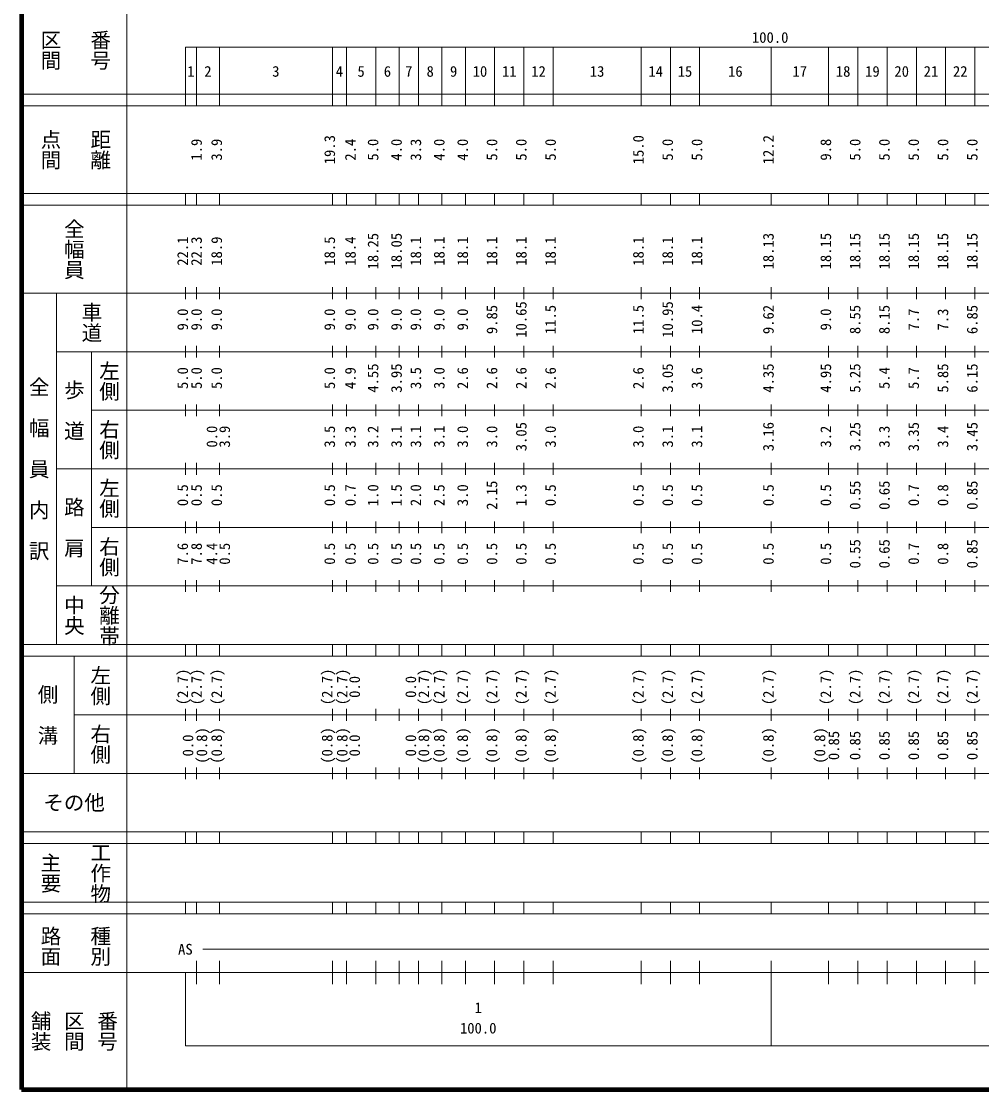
# Model space of a CAD drawing. Units: millimetres on the paper, enlarged 1000 times. Extents: x 40000 to 680000, y 20000 to 380000.
# Drawn here: x 40000 to 203948, y 20000 to 202409 of the extents above; entities that cross this region are included whole.
import ezdxf
from ezdxf.enums import TextEntityAlignment as Align

# ---------------------------------------------------------------- set-up
doc = ezdxf.new("R2010")
doc.units = ezdxf.units.MM
doc.header["$LTSCALE"] = 1000
doc.layers.add('M-TTL', color=2, linetype='Continuous', lineweight=140)
doc.layers.add('M-TTL-BAND', color=7, linetype='Continuous', lineweight=13)
doc.styles.add('@ＭＳ ゴシック', font='')
doc.styles.add('ＭＳ ゴシック', font='')
doc.styles.get('@ＭＳ ゴシック').set_extended_font_data('@MS Gothic')
doc.styles.get('ＭＳ ゴシック').set_extended_font_data('MS Gothic')

msp = doc.modelspace()

# ---------------------------------------------------------------- linework, layer by layer
at = {"layer": 'M-TTL'}
for p, q in [((40000, 380000), (40000, 20000)), ((40000, 20000), (680000, 20000))]:
    msp.add_line(p, q, dxfattribs=at)
at = {"layer": 'M-TTL-BAND'}
for p, q in [((58000, 370000), (58000, 20000)), ((68000, 198000), (579000, 198000)), ((68000, 198000), (68000, 188000)), ((69900, 188000), (69900, 198000)), ((73800, 188000), (73800, 198000)), ((93100, 188000), (93100, 198000)), ((95500, 188000), (95500, 198000)), ((100500, 188000), (100500, 198000)), ((104500, 188000), (104500, 198000)), ((107800, 188000), (107800, 198000)), ((111800, 188000), (111800, 198000)), ((115800, 188000), (115800, 198000)), ((120800, 188000), (120800, 198000)), ((125800, 188000), (125800, 198000)), ((130800, 188000), (130800, 198000)), ((145800, 188000), (145800, 198000)), ((150800, 188000), (150800, 198000)), ((155800, 188000), (155800, 198000)), ((168000, 188000), (168000, 198000)), ((177800, 188000), (177800, 198000)), ((182800, 188000), (182800, 198000)), ((187800, 188000), (187800, 198000)), ((192800, 188000), (192800, 198000)), ((197800, 188000), (197800, 198000)), ((202800, 188000), (202800, 198000)), ((40000, 190000), (579000, 190000)), ((40000, 188000), (579000, 188000)), ((40000, 173000), (579000, 173000)), ((68000, 171000), (68000, 173000)), ((69900, 171000), (69900, 173000)), ((73800, 171000), (73800, 173000)), ((93100, 171000), (93100, 173000)), ((95500, 171000), (95500, 173000)), ((100500, 171000), (100500, 173000)), ((104500, 171000), (104500, 173000)), ((107800, 171000), (107800, 173000)), ((111800, 171000), (111800, 173000)), ((115800, 171000), (115800, 173000)), ((120800, 171000), (120800, 173000)), ((125800, 171000), (125800, 173000)), ((130800, 171000), (130800, 173000)), ((145800, 171000), (145800, 173000)), ((150800, 171000), (150800, 173000)), ((155800, 171000), (155800, 173000)), ((168000, 171000), (168000, 173000)), ((177800, 171000), (177800, 173000)), ((182800, 171000), (182800, 173000)), ((187800, 171000), (187800, 173000)), ((192800, 171000), (192800, 173000)), ((197800, 171000), (197800, 173000)), ((202800, 171000), (202800, 173000)), ((40000, 171000), (579000, 171000)), ((68000, 155000), (68000, 157000)), ((69900, 155000), (69900, 157000)), ((73800, 155000), (73800, 157000)), ((93100, 155000), (93100, 157000)), ((95500, 155000), (95500, 157000)), ((100500, 155000), (100500, 157000)), ((104500, 155000), (104500, 157000)), ((107800, 155000), (107800, 157000)), ((111800, 155000), (111800, 157000)), ((115800, 155000), (115800, 157000)), ((120800, 155000), (120800, 157000)), ((125800, 155000), (125800, 157000)), ((130800, 155000), (130800, 157000)), ((145800, 155000), (145800, 157000)), ((150800, 155000), (150800, 157000)), ((155800, 155000), (155800, 157000)), ((168000, 155000), (168000, 157000)), ((177800, 155000), (177800, 157000)), ((182800, 155000), (182800, 157000)), ((187800, 155000), (187800, 157000)), ((192800, 155000), (192800, 157000)), ((197800, 155000), (197800, 157000)), ((202800, 155000), (202800, 157000)), ((40000, 156000), (579000, 156000)), ((46000, 96000), (46000, 156000)), ((46000, 146000), (579000, 146000)), ((52000, 146000), (52000, 106000)), ((68000, 145000), (68000, 147000)), ((69900, 145000), (69900, 147000)), ((73800, 145000), (73800, 147000)), ((93100, 145000), (93100, 147000)), ((95500, 145000), (95500, 147000)), ((100500, 145000), (100500, 147000)), ((104500, 145000), (104500, 147000)), ((107800, 145000), (107800, 147000)), ((111800, 145000), (111800, 147000)), ((115800, 145000), (115800, 147000)), ((120800, 145000), (120800, 147000)), ((125800, 145000), (125800, 147000)), ((130800, 145000), (130800, 147000)), ((145800, 145000), (145800, 147000)), ((150800, 145000), (150800, 147000)), ((155800, 145000), (155800, 147000)), ((168000, 145000), (168000, 147000)), ((177800, 145000), (177800, 147000)), ((182800, 145000), (182800, 147000)), ((187800, 145000), (187800, 147000)), ((192800, 145000), (192800, 147000)), ((197800, 145000), (197800, 147000)), ((202800, 145000), (202800, 147000)), ((68000, 135000), (68000, 137000)), ((69900, 135000), (69900, 137000)), ((73800, 135000), (73800, 137000)), ((93100, 135000), (93100, 137000)), ((95500, 135000), (95500, 137000)), ((100500, 135000), (100500, 137000)), ((104500, 135000), (104500, 137000)), ((107800, 135000), (107800, 137000)), ((111800, 135000), (111800, 137000)), ((115800, 135000), (115800, 137000)), ((120800, 135000), (120800, 137000)), ((125800, 135000), (125800, 137000)), ((130800, 135000), (130800, 137000)), ((145800, 135000), (145800, 137000)), ((150800, 135000), (150800, 137000)), ((155800, 135000), (155800, 137000)), ((168000, 135000), (168000, 137000)), ((177800, 135000), (177800, 137000)), ((182800, 135000), (182800, 137000)), ((187800, 135000), (187800, 137000)), ((192800, 135000), (192800, 137000)), ((197800, 135000), (197800, 137000)), ((202800, 135000), (202800, 137000)), ((52000, 136000), (579000, 136000)), ((46000, 126000), (579000, 126000)), ((68000, 125000), (68000, 127000)), ((69900, 125000), (69900, 127000)), ((73800, 125000), (73800, 127000)), ((93100, 125000), (93100, 127000)), ((95500, 125000), (95500, 127000)), ((100500, 125000), (100500, 127000)), ((104500, 125000), (104500, 127000)), ((107800, 125000), (107800, 127000)), ((111800, 125000), (111800, 127000)), ((115800, 125000), (115800, 127000)), ((120800, 125000), (120800, 127000)), ((125800, 125000), (125800, 127000)), ((130800, 125000), (130800, 127000)), ((145800, 125000), (145800, 127000)), ((150800, 125000), (150800, 127000)), ((155800, 125000), (155800, 127000)), ((168000, 125000), (168000, 127000)), ((177800, 125000), (177800, 127000)), ((182800, 125000), (182800, 127000)), ((187800, 125000), (187800, 127000)), ((192800, 125000), (192800, 127000)), ((197800, 125000), (197800, 127000)), ((202800, 125000), (202800, 127000)), ((68000, 115000), (68000, 117000)), ((69900, 115000), (69900, 117000)), ((73800, 115000), (73800, 117000)), ((93100, 115000), (93100, 117000)), ((95500, 115000), (95500, 117000)), ((100500, 115000), (100500, 117000)), ((104500, 115000), (104500, 117000)), ((107800, 115000), (107800, 117000)), ((111800, 115000), (111800, 117000)), ((115800, 115000), (115800, 117000)), ((120800, 115000), (120800, 117000)), ((125800, 115000), (125800, 117000)), ((130800, 115000), (130800, 117000)), ((145800, 115000), (145800, 117000)), ((150800, 115000), (150800, 117000)), ((155800, 115000), (155800, 117000)), ((168000, 115000), (168000, 117000)), ((177800, 115000), (177800, 117000)), ((182800, 115000), (182800, 117000)), ((187800, 115000), (187800, 117000)), ((192800, 115000), (192800, 117000)), ((197800, 115000), (197800, 117000)), ((202800, 115000), (202800, 117000)), ((52000, 116000), (579000, 116000)), ((46000, 106000), (579000, 106000)), ((68000, 105000), (68000, 107000)), ((69900, 105000), (69900, 107000)), ((73800, 105000), (73800, 107000)), ((93100, 105000), (93100, 107000)), ((95500, 105000), (95500, 107000)), ((100500, 105000), (100500, 107000)), ((104500, 105000), (104500, 107000)), ((107800, 105000), (107800, 107000)), ((111800, 105000), (111800, 107000)), ((115800, 105000), (115800, 107000)), ((120800, 105000), (120800, 107000)), ((125800, 105000), (125800, 107000)), ((130800, 105000), (130800, 107000)), ((145800, 105000), (145800, 107000)), ((150800, 105000), (150800, 107000)), ((155800, 105000), (155800, 107000)), ((168000, 105000), (168000, 107000)), ((177800, 105000), (177800, 107000)), ((182800, 105000), (182800, 107000)), ((187800, 105000), (187800, 107000)), ((192800, 105000), (192800, 107000)), ((197800, 105000), (197800, 107000)), ((202800, 105000), (202800, 107000)), ((40000, 96000), (579000, 96000)), ((68000, 94000), (68000, 96000)), ((69900, 94000), (69900, 96000)), ((73800, 94000), (73800, 96000)), ((93100, 94000), (93100, 96000)), ((95500, 94000), (95500, 96000)), ((100500, 94000), (100500, 96000)), ((104500, 94000), (104500, 96000)), ((107800, 94000), (107800, 96000)), ((111800, 94000), (111800, 96000)), ((115800, 94000), (115800, 96000)), ((120800, 94000), (120800, 96000)), ((125800, 94000), (125800, 96000)), ((130800, 94000), (130800, 96000)), ((145800, 94000), (145800, 96000)), ((150800, 94000), (150800, 96000)), ((155800, 94000), (155800, 96000)), ((168000, 94000), (168000, 96000)), ((177800, 94000), (177800, 96000)), ((182800, 94000), (182800, 96000)), ((187800, 94000), (187800, 96000)), ((192800, 94000), (192800, 96000)), ((197800, 94000), (197800, 96000)), ((202800, 94000), (202800, 96000)), ((40000, 94000), (579000, 94000)), ((49000, 94000), (49000, 74000)), ((49000, 84000), (579000, 84000)), ((68000, 83000), (68000, 85000)), ((69900, 83000), (69900, 85000)), ((73800, 83000), (73800, 85000)), ((93100, 83000), (93100, 85000)), ((95500, 83000), (95500, 85000)), ((100500, 83000), (100500, 85000)), ((104500, 83000), (104500, 85000)), ((107800, 83000), (107800, 85000)), ((111800, 83000), (111800, 85000)), ((115800, 83000), (115800, 85000)), ((120800, 83000), (120800, 85000)), ((125800, 83000), (125800, 85000)), ((130800, 83000), (130800, 85000)), ((145800, 83000), (145800, 85000)), ((150800, 83000), (150800, 85000)), ((155800, 83000), (155800, 85000)), ((168000, 83000), (168000, 85000)), ((177800, 83000), (177800, 85000)), ((182800, 83000), (182800, 85000)), ((187800, 83000), (187800, 85000)), ((192800, 83000), (192800, 85000)), ((197800, 83000), (197800, 85000)), ((202800, 83000), (202800, 85000)), ((68000, 73000), (68000, 75000)), ((69900, 73000), (69900, 75000)), ((73800, 73000), (73800, 75000)), ((93100, 73000), (93100, 75000)), ((95500, 73000), (95500, 75000)), ((100500, 73000), (100500, 75000)), ((104500, 73000), (104500, 75000)), ((107800, 73000), (107800, 75000)), ((111800, 73000), (111800, 75000)), ((115800, 73000), (115800, 75000)), ((120800, 73000), (120800, 75000)), ((125800, 73000), (125800, 75000)), ((130800, 73000), (130800, 75000)), ((145800, 73000), (145800, 75000)), ((150800, 73000), (150800, 75000)), ((155800, 73000), (155800, 75000)), ((168000, 73000), (168000, 75000)), ((177800, 73000), (177800, 75000)), ((182800, 73000), (182800, 75000)), ((187800, 73000), (187800, 75000)), ((192800, 73000), (192800, 75000)), ((197800, 73000), (197800, 75000)), ((202800, 73000), (202800, 75000)), ((40000, 74000), (579000, 74000)), ((40000, 64000), (579000, 64000)), ((68000, 62000), (68000, 64000)), ((69900, 62000), (69900, 64000)), ((73800, 62000), (73800, 64000)), ((93100, 62000), (93100, 64000)), ((95500, 62000), (95500, 64000)), ((100500, 62000), (100500, 64000)), ((104500, 62000), (104500, 64000)), ((107800, 62000), (107800, 64000)), ((111800, 62000), (111800, 64000)), ((115800, 62000), (115800, 64000)), ((120800, 62000), (120800, 64000)), ((125800, 62000), (125800, 64000)), ((130800, 62000), (130800, 64000)), ((145800, 62000), (145800, 64000)), ((150800, 62000), (150800, 64000)), ((155800, 62000), (155800, 64000)), ((168000, 62000), (168000, 64000)), ((177800, 62000), (177800, 64000)), ((182800, 62000), (182800, 64000)), ((187800, 62000), (187800, 64000)), ((192800, 62000), (192800, 64000)), ((197800, 62000), (197800, 64000)), ((202800, 62000), (202800, 64000)), ((40000, 62000), (579000, 62000)), ((40000, 52000), (579000, 52000)), ((68000, 50000), (68000, 52000)), ((69900, 50000), (69900, 52000)), ((73800, 50000), (73800, 52000)), ((93100, 50000), (93100, 52000)), ((95500, 50000), (95500, 52000)), ((100500, 50000), (100500, 52000)), ((104500, 50000), (104500, 52000)), ((107800, 50000), (107800, 52000)), ((111800, 50000), (111800, 52000)), ((115800, 50000), (115800, 52000)), ((120800, 50000), (120800, 52000)), ((125800, 50000), (125800, 52000)), ((130800, 50000), (130800, 52000)), ((145800, 50000), (145800, 52000)), ((150800, 50000), (150800, 52000)), ((155800, 50000), (155800, 52000)), ((168000, 50000), (168000, 52000)), ((177800, 50000), (177800, 52000)), ((182800, 50000), (182800, 52000)), ((187800, 50000), (187800, 52000)), ((192800, 50000), (192800, 52000)), ((197800, 50000), (197800, 52000)), ((202800, 50000), (202800, 52000)), ((40000, 50000), (579000, 50000)), ((71000, 44000), (565000, 44000)), ((69900, 38000), (69900, 42000)), ((73800, 38000), (73800, 42000)), ((93100, 38000), (93100, 42000)), ((95500, 38000), (95500, 42000)), ((100500, 38000), (100500, 42000)), ((104500, 38000), (104500, 42000)), ((107800, 38000), (107800, 42000)), ((111800, 38000), (111800, 42000)), ((115800, 38000), (115800, 42000)), ((120800, 38000), (120800, 42000)), ((125800, 38000), (125800, 42000)), ((130800, 38000), (130800, 42000)), ((145800, 38000), (145800, 42000)), ((150800, 38000), (150800, 42000)), ((155800, 38000), (155800, 42000)), ((168000, 27500), (168000, 42000)), ((177800, 38000), (177800, 42000)), ((182800, 38000), (182800, 42000)), ((187800, 38000), (187800, 42000)), ((192800, 38000), (192800, 42000)), ((197800, 38000), (197800, 42000)), ((202800, 38000), (202800, 42000)), ((40000, 40000), (579000, 40000)), ((68000, 40000), (68000, 27500)), ((68000, 27500), (579000, 27500))]:
    msp.add_line(p, q, dxfattribs=at)

# ---------------------------------------------------------------- texts
at = {"layer": 'M-TTL-BAND', "style": '@ＭＳ ゴシック'}
for s, p in [('番号', (53500, 197500)), ('区間', (45000, 197500)), ('点間', (45000, 180500)), ('距離', (53500, 180500)), ('全幅員', (49000, 163500)), ('車道', (52000, 151000)), ('左側', (55000, 141000)), ('全\u3000幅\u3000員\u3000内\u3000訳', (43000, 126000)), ('歩\u3000道', (49000, 136000)), ('右側', (55000, 131000)), ('左側', (55000, 121000)), ('路\u3000肩', (49000, 116000)), ('右側', (55000, 111000)), ('分離帯', (55000, 101000)), ('中央', (49000, 101000)), ('左側', (53500, 89000)), ('側\u3000溝', (44500, 84000)), ('右側', (53500, 79000)), ('主要', (45000, 57000)), ('工作物', (53500, 57000)), ('路面', (45000, 44500)), ('種別', (53500, 44500)), ('舗装', (43333, 30000)), ('区間', (49000, 30000)), ('番号', (54667, 30000))]:
    msp.add_text(s, height=2566, rotation=270, dxfattribs=at).set_placement(p, align=Align.MIDDLE_CENTER)
at = {"layer": 'M-TTL-BAND', "style": 'ＭＳ ゴシック'}
for s, p in [('100.0', (167844, 198195)), ('1', (68950, 192405)), ('2', (71850, 192405)), ('3', (83450, 192405)), ('4', (94300, 192405)), ('5', (98000, 192405)), ('6', (102500, 192405)), ('7', (106150, 192405)), ('8', (109800, 192405)), ('9', (113800, 192405)), ('10', (118300, 192405)), ('11', (123300, 192405)), ('12', (128300, 192405)), ('13', (138300, 192405)), ('14', (148300, 192405)), ('15', (153300, 192405)), ('16', (161900, 192405)), ('17', (172900, 192405)), ('18', (180300, 192405)), ('19', (185300, 192405)), ('20', (190300, 192405)), ('21', (195300, 192405)), ('22', (200300, 192405)), ('AS', (68000, 42500)), ('1', (118000, 32523)), ('100.0', (118000, 29033))]:
    msp.add_text(s, height=1833, dxfattribs=at).set_placement(p, align=Align.BOTTOM_CENTER)
for s, p in [('19.3', (94100, 180500)), ('15.0', (146800, 180500)), ('12.2', (169000, 180500)), ('1.9', (71361, 180500)), ('3.9', (74800, 180500)), ('2.4', (97636, 180500)), ('5.0', (101500, 180500)), ('4.0', (105500, 180500)), ('3.3', (108800, 180500)), ('4.0', (112800, 180500)), ('4.0', (116800, 180500)), ('5.0', (121800, 180500)), ('5.0', (126800, 180500)), ('5.0', (131800, 180500)), ('5.0', (151800, 180500)), ('5.0', (156800, 180500)), ('9.8', (178800, 180500)), ('5.0', (183800, 180500)), ('5.0', (188800, 180500)), ('5.0', (193800, 180500)), ('5.0', (198800, 180500)), ('5.0', (203800, 180500)), ('18.25', (101500, 163174)), ('18.05', (105500, 163174)), ('18.13', (169000, 163174)), ('18.15', (178800, 163174)), ('18.15', (183800, 163174)), ('18.15', (188800, 163174)), ('18.15', (193800, 163174)), ('18.15', (198800, 163174)), ('18.15', (203800, 163174)), ('22.1', (69000, 163174)), ('22.3', (71361, 163174)), ('18.9', (74800, 163174)), ('18.5', (94100, 163174)), ('18.4', (97636, 163174)), ('18.1', (108800, 163174)), ('18.1', (112800, 163174)), ('18.1', (116800, 163174)), ('18.1', (121800, 163174)), ('18.1', (126800, 163174)), ('18.1', (131800, 163174)), ('18.1', (146800, 163174)), ('18.1', (151800, 163174)), ('18.1', (156800, 163174)), ('9.0', (69000, 151500)), ('9.0', (71361, 151500)), ('9.0', (74800, 151500)), ('9.0', (94100, 151500)), ('9.0', (97636, 151500)), ('9.0', (101500, 151500)), ('9.0', (105500, 151500)), ('9.0', (108800, 151500)), ('9.0', (112800, 151500)), ('9.0', (116800, 151500)), ('9.85', (121800, 151500)), ('10.65', (126800, 151500)), ('11.5', (131800, 151500)), ('11.5', (146800, 151500)), ('10.95', (151800, 151500)), ('10.4', (156800, 151500)), ('9.62', (169000, 151500)), ('9.0', (178800, 151500)), ('8.55', (183800, 151500)), ('8.15', (188800, 151500)), ('7.7', (193800, 151500)), ('6.85', (203800, 151500)), ('7.3', (198800, 151500)), ('5.0', (69000, 141500)), ('5.0', (71361, 141500)), ('5.0', (74800, 141500)), ('5.0', (94100, 141500)), ('4.9', (97636, 141500)), ('4.55', (101500, 141500)), ('3.95', (105500, 141500)), ('3.5', (108800, 141500)), ('3.0', (112800, 141500)), ('2.6', (116800, 141500)), ('2.6', (121800, 141500)), ('2.6', (126800, 141500)), ('2.6', (131800, 141500)), ('2.6', (146800, 141500)), ('3.05', (151800, 141500)), ('3.6', (156800, 141500)), ('4.35', (169000, 141500)), ('4.95', (178800, 141500)), ('5.25', (183800, 141500)), ('5.4', (188800, 141500)), ('5.7', (193800, 141500)), ('5.85', (198800, 141500)), ('6.15', (203800, 141500)), ('0.0', (73988, 131500)), ('3.9', (76170, 131500)), ('3.5', (94100, 131500)), ('3.3', (97636, 131500)), ('3.2', (101500, 131500)), ('3.1', (105500, 131500)), ('3.1', (108800, 131500)), ('3.1', (112800, 131500)), ('3.0', (116800, 131500)), ('3.0', (121800, 131500)), ('3.05', (126800, 131500)), ('3.0', (131800, 131500)), ('3.0', (146800, 131500)), ('3.1', (151800, 131500)), ('3.1', (156800, 131500)), ('3.16', (169000, 131500)), ('3.2', (178800, 131500)), ('3.25', (183800, 131500)), ('3.3', (188800, 131500)), ('3.35', (193800, 131500)), ('3.4', (198800, 131500)), ('3.45', (203800, 131500)), ('0.5', (69000, 121500)), ('0.5', (71361, 121500)), ('0.5', (74800, 121500)), ('0.5', (94100, 121500)), ('0.7', (97636, 121500)), ('1.0', (101500, 121500)), ('1.5', (105500, 121500)), ('2.0', (108800, 121500)), ('2.5', (112800, 121500)), ('3.0', (116800, 121500)), ('2.15', (121800, 121500)), ('1.3', (126800, 121500)), ('0.5', (131800, 121500)), ('0.5', (146800, 121500)), ('0.5', (151800, 121500)), ('0.5', (156800, 121500)), ('0.5', (169000, 121500)), ('0.5', (178800, 121500)), ('0.55', (183800, 121500)), ('0.65', (188800, 121500)), ('0.7', (193800, 121500)), ('0.8', (198800, 121500)), ('0.85', (203800, 121500)), ('7.6', (69000, 111500)), ('7.8', (71361, 111500)), ('4.4', (73988, 111500)), ('0.5', (76170, 111500)), ('0.5', (94100, 111500)), ('0.5', (97636, 111500)), ('0.5', (101500, 111500)), ('0.5', (105500, 111500)), ('0.5', (108800, 111500)), ('0.5', (112800, 111500)), ('0.5', (116800, 111500)), ('0.5', (121800, 111500)), ('0.5', (126800, 111500)), ('0.5', (131800, 111500)), ('0.5', (146800, 111500)), ('0.5', (151800, 111500)), ('0.5', (156800, 111500)), ('0.5', (169000, 111500)), ('0.5', (178800, 111500)), ('0.55', (183800, 111500)), ('0.65', (188800, 111500)), ('0.7', (193800, 111500)), ('0.8', (198800, 111500)), ('0.85', (203800, 111500)), ('(2.7)', (69000, 88764)), ('(2.7)', (71361, 88764)), ('(2.7)', (74800, 88764)), ('(2.7)', (93662, 88764)), ('(2.7)', (96227, 88764)), ('(2.7)', (110170, 88764)), ('(2.7)', (112800, 88764)), ('(2.7)', (116800, 88764)), ('(2.7)', (121800, 88764)), ('(2.7)', (126800, 88764)), ('(2.7)', (131800, 88764)), ('(2.7)', (146800, 88764)), ('(2.7)', (151800, 88764)), ('(2.7)', (156800, 88764)), ('(2.7)', (169000, 88764)), ('(2.7)', (178800, 88764)), ('(2.7)', (183800, 88764)), ('(2.7)', (188800, 88764)), ('(2.7)', (193800, 88764)), ('(2.7)', (198800, 88764)), ('(2.7)', (203800, 88764)), ('0.0', (98354, 88764)), ('0.0', (107941, 88764)), ('0.0', (69900, 78764)), ('(0.8)', (72270, 78764)), ('(0.8)', (74800, 78764)), ('(0.8)', (93662, 78764)), ('(0.8)', (96227, 78764)), ('0.0', (98354, 78764)), ('0.0', (107941, 78764)), ('(0.8)', (110170, 78764)), ('(0.8)', (112800, 78764)), ('(0.8)', (116800, 78764)), ('(0.8)', (121800, 78764)), ('(0.8)', (126800, 78764)), ('(0.8)', (131800, 78764)), ('(0.8)', (146800, 78764)), ('(0.8)', (151800, 78764)), ('(0.8)', (156800, 78764)), ('(0.8)', (169000, 78764)), ('(0.8)', (177800, 78764)), ('0.85', (180170, 78764)), ('0.85', (183800, 78764)), ('0.85', (188800, 78764)), ('0.85', (193800, 78764)), ('0.85', (198800, 78764)), ('0.85', (203800, 78764))]:
    msp.add_text(s, height=1833, rotation=90, dxfattribs=at).set_placement(p, align=Align.BOTTOM_CENTER)
msp.add_text('その他', height=2566, dxfattribs=at).set_placement((49000, 69000), align=Align.MIDDLE_CENTER)

doc.saveas('drawing.dxf')
